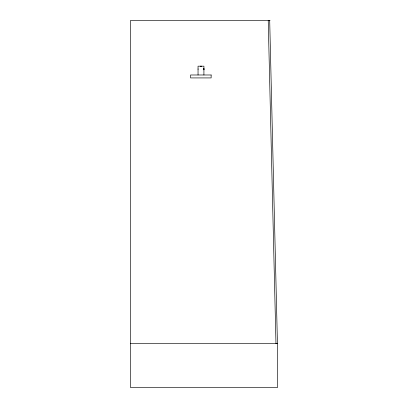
<?xml version="1.0" encoding="UTF-8"?>
<svg xmlns="http://www.w3.org/2000/svg" width="408" height="408" viewBox="0 0 408 408"><rect width="100%" height="100%" fill="white"/><g stroke="black" fill="none" stroke-linecap="round" stroke-linejoin="round"><path stroke-width="0.61" d="M198.069 68.932L198.069 69.289M270.096 20.4L130.56 20.4L130.56 387.6L277.44 387.6L277.44 343.536L269.693 20.4L268.224 20.436L275.971 343.572L277.44 343.536L130.56 343.536M203.918 74.985L203.918 66.172L198.043 66.172L198.043 74.985M200.221 66.274A2.938 2.938 0 0 1 201.741 66.274M203.918 69.11L203.821 69.87A2.938 2.938 0 0 0 203.821 68.35L203.918 69.11M211.14 74.985L190.577 74.985L190.577 77.923L211.14 77.923L211.14 74.985"/></g></svg>
